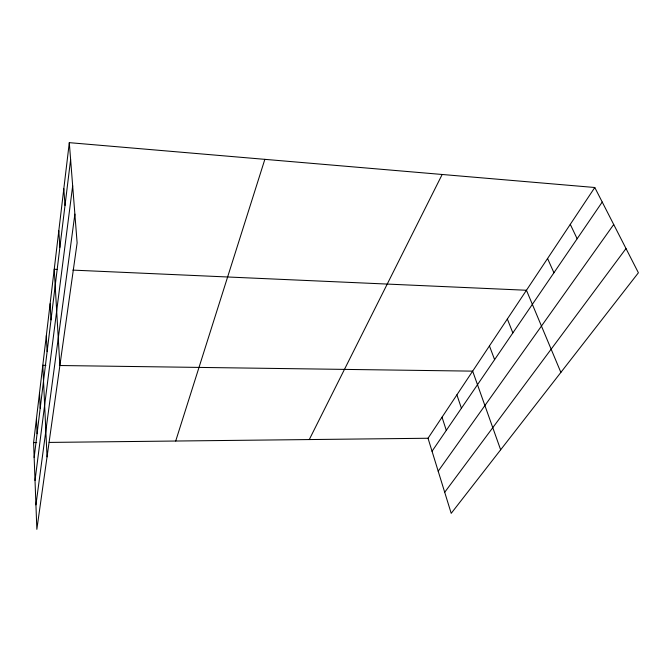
<?xml version="1.0" encoding="UTF-8"?>
<svg xmlns="http://www.w3.org/2000/svg" width="672" height="672" viewBox="0 0 672 672"><rect width="100%" height="100%" fill="white"/><g stroke="black" fill="none" stroke-linecap="round" stroke-linejoin="round"><path stroke-width="1.01" d="M69.3 142.657L77.12 242.894L36.851 529.343L33.6 442.596L69.3 142.657L594.787 187.505L638.4 272.773L451.206 513.341L428.03 438.253L594.787 187.505M34.163 457.523L70.619 159.55M35.02 480.472L72.668 185.808M35.935 504.882L74.878 214.116M175.703 441.034L264.852 159.348M309.28 439.564L442.176 174.476M432.037 451.256L602.221 202.045M438.194 471.181L613.712 224.515M444.704 492.282L626.01 248.548M33.6 442.596L36.716 442.562M49.19 442.42L428.03 438.253M45.906 365.324L42.806 365.282L47.04 456.876M59.371 365.509L472.66 371.137L500.648 449.795M57.338 269.422L54.23 269.279L59.875 365.585M72.853 270.11L526.453 290.254L560.876 372.406M570.284 224.347L577.147 238.762M547.571 258.502L553.93 272.765M507.343 318.998L512.854 332.926M489.443 345.904L494.6 359.646M456.893 394.859L461.42 408.232M442.033 417.194L446.3 430.382M63.823 188.689L65.008 205.439M58.817 230.731L59.884 247.313M50.123 303.761L50.996 319.914M46.326 335.664L47.124 351.59M39.522 392.843L40.186 408.265M36.464 418.547L37.069 433.726"/></g></svg>
